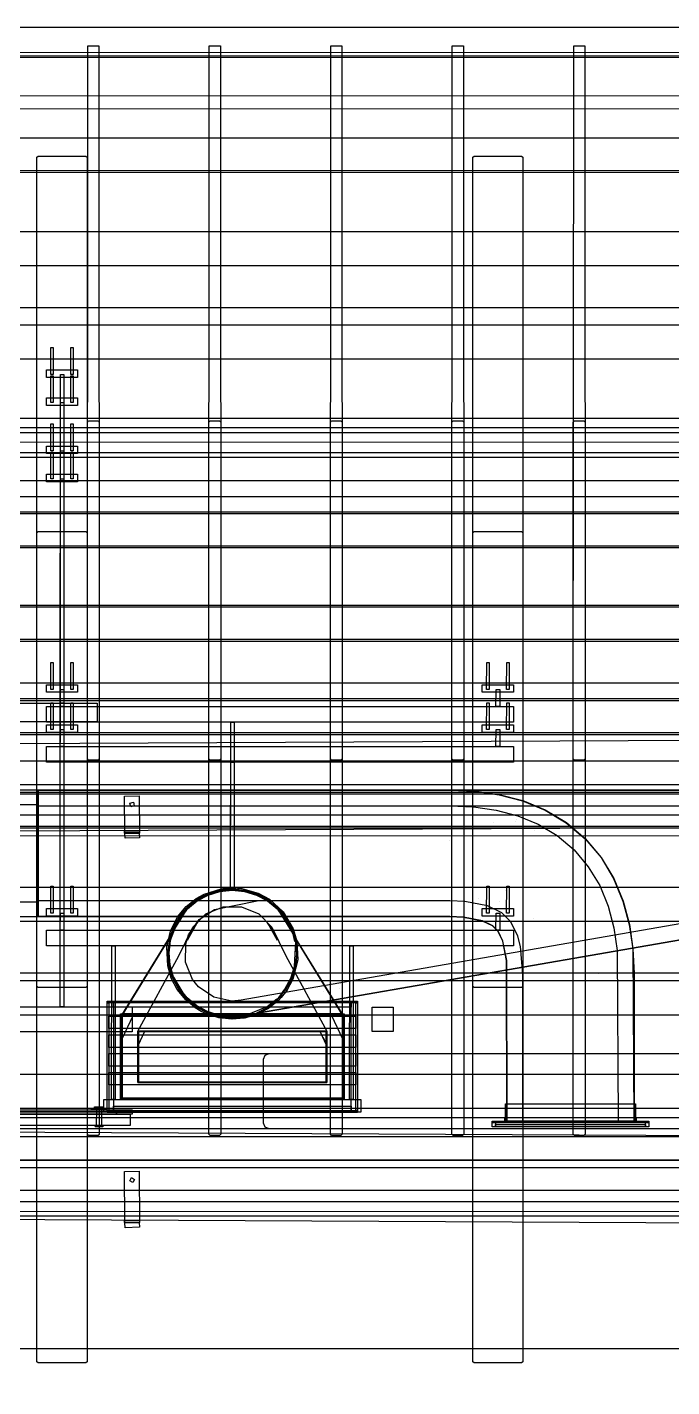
# Model space of a CAD drawing. Header units: metres. Extents: x 292.5 to 342.7, y -1 to 8.9.
# Drawn here: x 339.832 to 340.862, y 6.038 to 8.21 of the extents above; entities that cross this region are included whole.
import ezdxf

# ---------------------------------------------------------------- set-up
doc = ezdxf.new("R2010")
doc.units = ezdxf.units.M
doc.layers.add('VISTA', color=8, linetype='Continuous')

msp = doc.modelspace()

# ---------------------------------------------------------------- linework, layer by layer
at = {"layer": 'VISTA'}
for points in [[(333.64, 8.2083), (333.6417, 8.21), (342.3583, 8.21), (342.36, 8.2083), (342.36, 8.1017), (342.3583, 8.1), (333.6408, 8.1005), (333.64, 8.2083)], [(342.3, 7.0371), (333.7, 7.0371), (333.7, 8.1703), (342.3, 8.1695), (342.3, 7.0371)], [(339.9291, 8.1803), (339.9469, 8.1803), (339.9475, 7.0411), (339.9455, 7.0391), (339.9305, 7.0391), (339.9285, 7.0411), (339.9291, 8.1803)], [(340.1231, 8.1803), (340.1409, 8.1803), (340.1415, 7.0411), (340.1395, 7.0391), (340.1245, 7.0391), (340.1225, 7.0411), (340.1231, 8.1803)], [(340.3171, 8.1803), (340.3349, 8.1803), (340.3355, 7.0411), (340.3335, 7.0391), (340.3185, 7.0391), (340.3165, 7.0411), (340.3171, 8.1803)], [(340.5111, 8.1803), (340.5289, 8.1803), (340.5295, 7.0411), (340.5275, 7.0391), (340.5125, 7.0391), (340.5105, 7.0411), (340.5111, 8.1803)], [(340.7051, 8.1803), (340.7229, 8.1803), (340.7235, 7.0411), (340.7215, 7.0391), (340.7065, 7.0391), (340.7045, 7.0411), (340.7051, 8.1803)], [(342.308, 8.165), (342.31, 8.163), (342.31, 7.487), (342.308, 7.485), (333.692, 7.485), (333.69, 7.487), (333.6906, 8.1644), (342.308, 8.165)], [(342.3, 6.9512), (333.7, 6.9512), (333.7, 8.1623), (342.3, 8.1623), (342.3, 6.9512)], [(341.818, 8.08), (341.82, 8.078), (341.82, 6.402), (341.818, 6.4), (334.182, 6.4), (334.18, 6.402), (334.1806, 8.0794), (341.818, 8.08)], [(334.212, 8.033), (341.788, 8.033), (341.79, 8.031), (341.79, 7.98), (341.788, 7.978), (334.212, 7.978), (334.21, 7.98), (334.21, 8.031), (334.212, 8.033)], [(339.85, 8.0041), (339.926, 8.0041), (339.928, 8.0022), (339.928, 6.6778), (339.926, 6.6759), (339.85, 6.6759), (339.848, 6.6778), (339.848, 8.0022), (339.85, 8.0041)], [(340.546, 8.0041), (340.622, 8.0041), (340.624, 8.0022), (340.624, 6.6778), (340.622, 6.6759), (340.546, 6.6759), (340.544, 6.6778), (340.544, 8.0022), (340.546, 8.0041)], [(341.808, 7.9817), (341.81, 7.9797), (341.81, 7.7637), (341.808, 7.7617), (334.192, 7.7617), (334.19, 7.7637), (334.1906, 7.9811), (341.808, 7.9817)], [(334.212, 7.8837), (341.788, 7.8837), (341.79, 7.8817), (341.79, 7.8307), (341.788, 7.8287), (334.212, 7.8287), (334.21, 7.8307), (334.21, 7.8817), (334.212, 7.8837)], [(334.212, 7.7344), (341.788, 7.7344), (341.79, 7.7324), (341.79, 7.6814), (341.788, 7.6794), (334.212, 7.6794), (334.21, 7.6814), (334.21, 7.7324), (334.212, 7.7344)], [(339.874, 7.6981), (339.874, 7.6551), (339.87, 7.6551), (339.8703, 7.6981), (339.874, 7.6981)], [(339.906, 7.6981), (339.906, 7.6551), (339.902, 7.6551), (339.9023, 7.6981), (339.906, 7.6981)], [(339.863, 7.6627), (339.913, 7.6627), (339.913, 7.6505), (339.863, 7.6505), (339.863, 7.6627)], [(339.874, 7.6532), (339.874, 7.6102), (339.87, 7.6102), (339.8703, 7.6532), (339.874, 7.6532)], [(339.891, 7.6551), (339.891, 6.645), (339.885, 6.645), (339.8855, 7.6551), (339.891, 7.6551)], [(339.906, 7.6532), (339.906, 7.6102), (339.902, 7.6102), (339.9023, 7.6532), (339.906, 7.6532)], [(339.863, 7.6178), (339.913, 7.6178), (339.913, 7.6056), (339.863, 7.6056), (339.863, 7.6178)], [(339.891, 7.6102), (339.891, 7.13), (339.885, 7.13), (339.8855, 7.6102), (339.891, 7.6102)], [(334.212, 7.5851), (341.788, 7.5851), (341.79, 7.5831), (341.79, 7.5321), (341.788, 7.5301), (334.212, 7.5301), (334.21, 7.5321), (334.21, 7.5831), (334.212, 7.5851)], [(333.7, 7.5703), (342.3, 7.5703), (342.3, 6.4371), (333.7, 6.4371), (333.7, 7.5703)], [(333.7, 7.5623), (342.3, 7.5623), (342.3, 6.3512), (333.7, 6.3512), (333.7, 7.5623)], [(339.874, 7.5762), (339.874, 7.5332), (339.87, 7.5332), (339.8703, 7.5762), (339.874, 7.5762)], [(339.906, 7.5762), (339.906, 7.5332), (339.902, 7.5332), (339.9023, 7.5762), (339.906, 7.5762)], [(339.9305, 7.5809), (339.9455, 7.5809), (339.9475, 7.5789), (339.9475, 6.4411), (339.9455, 6.4391), (339.9305, 6.4391), (339.9285, 6.4411), (339.9285, 7.5789), (339.9305, 7.5809)], [(340.1245, 7.5809), (340.1395, 7.5809), (340.1415, 7.5789), (340.1415, 6.4411), (340.1395, 6.4391), (340.1245, 6.4391), (340.1225, 6.4411), (340.1225, 7.5789), (340.1245, 7.5809)], [(340.3185, 7.5809), (340.3335, 7.5809), (340.3355, 7.5789), (340.3355, 6.4411), (340.3335, 6.4391), (340.3185, 6.4391), (340.3165, 6.4411), (340.3165, 7.5789), (340.3185, 7.5809)], [(340.5125, 7.5809), (340.5275, 7.5809), (340.5295, 7.5789), (340.5295, 6.4411), (340.5275, 6.4391), (340.5125, 6.4391), (340.5105, 6.4411), (340.5105, 7.5789), (340.5125, 7.5809)], [(340.7065, 7.5809), (340.7215, 7.5809), (340.7235, 7.5789), (340.7235, 6.4411), (340.7215, 6.4391), (340.7065, 6.4391), (340.7045, 6.4411), (340.7045, 7.5789), (340.7065, 7.5809)], [(342.308, 7.5475), (342.31, 7.5455), (342.31, 7.5245), (342.308, 7.5225), (333.692, 7.5225), (333.69, 7.5245), (333.6906, 7.5469), (342.308, 7.5475)], [(339.863, 7.5408), (339.913, 7.5408), (339.913, 7.5286), (339.863, 7.5286), (339.863, 7.5408)], [(339.874, 7.5312), (339.874, 7.4882), (339.87, 7.4882), (339.8703, 7.5312), (339.874, 7.5312)], [(339.891, 7.5332), (339.891, 7.13), (339.885, 7.13), (339.8855, 7.5332), (339.891, 7.5332)], [(339.906, 7.5312), (339.906, 7.4882), (339.902, 7.4882), (339.9023, 7.5312), (339.906, 7.5312)], [(339.863, 7.4958), (339.913, 7.4958), (339.913, 7.4837), (339.863, 7.4837), (339.863, 7.4958)], [(339.891, 7.4882), (339.891, 6.645), (339.885, 6.645), (339.8855, 7.4882), (339.891, 7.4882)], [(333.7, 7.4599), (342.3, 7.4599), (342.3, 6.3101), (333.7, 6.3101), (333.7, 7.4599)], [(334.212, 7.4359), (341.788, 7.4359), (341.79, 7.4339), (341.79, 7.3829), (341.788, 7.3809), (334.212, 7.3809), (334.21, 7.3829), (334.21, 7.4339), (334.212, 7.4359)], [(334.212, 7.433), (341.788, 7.433), (341.79, 7.431), (341.79, 7.38), (341.788, 7.378), (334.212, 7.378), (334.21, 7.38), (334.21, 7.431), (334.212, 7.433)], [(339.848, 7.4022), (339.85, 7.4041), (339.926, 7.4041), (339.928, 7.4022), (339.928, 6.0778), (339.926, 6.0759), (339.85, 6.0759), (339.848, 6.0778), (339.848, 7.4022)], [(340.544, 7.4022), (340.546, 7.4041), (340.622, 7.4041), (340.624, 7.4022), (340.624, 6.0778), (340.622, 6.0759), (340.546, 6.0759), (340.544, 6.0778), (340.544, 7.4022)], [(341.808, 7.3817), (341.81, 7.3797), (341.81, 7.1637), (341.808, 7.1617), (334.192, 7.1617), (334.19, 7.1637), (334.1906, 7.3811), (341.808, 7.3817)], [(334.212, 7.2866), (341.788, 7.2866), (341.79, 7.2846), (341.79, 7.2336), (341.788, 7.2316), (334.212, 7.2316), (334.21, 7.2336), (334.21, 7.2846), (334.212, 7.2866)], [(334.212, 7.2837), (341.788, 7.2837), (341.79, 7.2817), (341.79, 7.2307), (341.788, 7.2287), (334.212, 7.2287), (334.21, 7.2307), (334.21, 7.2817), (334.212, 7.2837)], [(339.874, 7.1948), (339.874, 7.1518), (339.87, 7.1518), (339.8703, 7.1948), (339.874, 7.1948)], [(339.906, 7.1948), (339.906, 7.1518), (339.902, 7.1518), (339.9023, 7.1948), (339.906, 7.1948)], [(340.57, 7.1948), (340.57, 7.1518), (340.566, 7.1518), (340.5663, 7.1948), (340.57, 7.1948)], [(340.602, 7.1948), (340.602, 7.1518), (340.598, 7.1518), (340.5983, 7.1948), (340.602, 7.1948)], [(339.863, 7.1594), (339.913, 7.1594), (339.913, 7.1473), (339.863, 7.1473), (339.863, 7.1594)], [(339.891, 7.1518), (339.891, 7.1248), (339.885, 7.1248), (339.8855, 7.1518), (339.891, 7.1518)], [(340.559, 7.1594), (340.609, 7.1594), (340.609, 7.1473), (340.559, 7.1473), (340.559, 7.1594)], [(340.587, 7.1518), (340.587, 7.1248), (340.581, 7.1248), (340.5815, 7.1518), (340.587, 7.1518)], [(334.212, 7.1373), (341.788, 7.1373), (341.79, 7.1353), (341.79, 7.0843), (341.788, 7.0823), (334.212, 7.0823), (334.21, 7.0843), (334.21, 7.1353), (334.212, 7.1373)], [(334.212, 7.1344), (341.788, 7.1344), (341.79, 7.1324), (341.79, 7.0814), (341.788, 7.0794), (334.212, 7.0794), (334.21, 7.0814), (334.21, 7.1324), (334.212, 7.1344)], [(339.944, 7.13), (339.944, 7.1), (338.44, 7.1), (338.44, 7.13), (339.944, 7.13)], [(339.944, 7.13), (339.944, 7.1), (338.44, 7.1), (338.44, 7.13), (339.944, 7.13)], [(339.874, 7.1307), (339.874, 7.0877), (339.87, 7.0877), (339.8703, 7.1307), (339.874, 7.1307)], [(339.906, 7.1307), (339.906, 7.0877), (339.902, 7.0877), (339.9023, 7.1307), (339.906, 7.1307)], [(340.57, 7.1307), (340.57, 7.0877), (340.566, 7.0877), (340.5663, 7.1307), (340.57, 7.1307)], [(340.602, 7.1307), (340.602, 7.0877), (340.598, 7.0877), (340.5983, 7.1307), (340.602, 7.1307)], [(340.609, 7.1248), (340.609, 7.0998), (339.863, 7.0998), (339.863, 7.1248), (340.609, 7.1248)], [(339.863, 7.0953), (339.913, 7.0953), (339.913, 7.0831), (339.863, 7.0831), (339.863, 7.0953)], [(339.891, 7.0877), (339.891, 7.0607), (339.885, 7.0607), (339.8855, 7.0877), (339.891, 7.0877)], [(340.163, 7.0998), (340.163, 6.835), (340.157, 6.835), (340.1575, 7.0998), (340.163, 7.0998)], [(340.559, 7.0953), (340.609, 7.0953), (340.609, 7.0831), (340.559, 7.0831), (340.559, 7.0953)], [(340.587, 7.0877), (340.587, 7.0607), (340.581, 7.0607), (340.5815, 7.0877), (340.587, 7.0877)], [(333.675, 7.0356), (342.325, 7.0776), (342.325, 6.9376), (333.675, 6.8956), (333.675, 7.0356)], [(340.609, 7.0607), (340.609, 7.0357), (339.863, 7.0357), (339.863, 7.0607), (340.609, 7.0607)], [(340.163, 7.0357), (340.163, 6.835), (340.157, 6.835), (340.1575, 7.0357), (340.163, 7.0357)], [(334, 6.998), (334.002, 7.0001), (341.998, 7), (342, 6.998), (342, 6.402), (341.998, 6.4), (334.002, 6.4), (334, 6.402), (334, 6.998)], [(334.212, 6.988), (341.788, 6.988), (341.79, 6.986), (341.79, 6.935), (341.788, 6.933), (334.212, 6.933), (334.21, 6.935), (334.21, 6.986), (334.212, 6.988)], [(334.212, 6.9851), (341.788, 6.9851), (341.79, 6.9831), (341.79, 6.9321), (341.788, 6.9301), (334.212, 6.9301), (334.21, 6.9321), (334.21, 6.9831), (334.212, 6.9851)], [(339.8, 6.9915), (339.85, 6.9915), (339.85, 6.7885), (339.8, 6.7885), (339.8, 6.9915)], [(339.8, 6.9915), (339.85, 6.9915), (339.85, 6.7885), (339.8, 6.7885), (339.8, 6.9915)], [(339.85, 6.9915), (340.5076, 6.9915), (340.5474, 6.9897), (340.5862, 6.9842), (340.6238, 6.9743), (340.6598, 6.9594), (340.6935, 6.9392), (340.7236, 6.9136), (340.7492, 6.8835), (340.7694, 6.8498), (340.7843, 6.8138), (340.7942, 6.7762), (340.7997, 6.7374), (340.8015, 6.6979), (340.8015, 6.462), (340.5985, 6.462), (340.5976, 6.719), (340.5917, 6.7496), (340.584, 6.7655), (340.5755, 6.774), (340.5596, 6.7817), (340.529, 6.7876), (340.5072, 6.7885), (339.85, 6.7885), (339.85, 6.9915)], [(339.85, 6.991), (340.5076, 6.991), (340.5473, 6.9892), (340.5861, 6.9837), (340.6236, 6.9738), (340.6596, 6.9589), (340.6932, 6.9388), (340.7233, 6.9133), (340.7488, 6.8832), (340.7689, 6.8496), (340.7838, 6.8136), (340.7937, 6.7761), (340.7993, 6.7373), (340.801, 6.462), (340.599, 6.462), (340.5981, 6.719), (340.5921, 6.7497), (340.5844, 6.7658), (340.5758, 6.7744), (340.5597, 6.7821), (340.529, 6.7881), (340.5072, 6.789), (339.85, 6.789), (339.85, 6.991)], [(339.988, 6.9815), (340.0115, 6.982), (340.012, 6.9225), (339.9881, 6.9225), (339.988, 6.9815)], [(339.8, 6.968), (339.85, 6.968), (339.85, 6.812), (339.8, 6.812), (339.8, 6.968)], [(339.8, 6.968), (339.85, 6.968), (339.85, 6.812), (339.8, 6.812), (339.8, 6.968)], [(340.1068, 6.7842), (340.1316, 6.8005), (340.1995, 6.814), (339.85, 6.814), (339.85, 6.966), (341.08, 6.966), (341.0948, 6.9645), (341.1091, 6.9602), (341.1222, 6.9532), (341.1432, 6.9322), (341.1545, 6.9048), (341.1545, 6.8752), (341.1432, 6.8478), (341.1222, 6.8268), (341.0948, 6.8155), (340.1741, 6.6553), (340.1593, 6.654), (340.1303, 6.6601), (340.1058, 6.6768), (340.0964, 6.6884), (340.0853, 6.7159), (340.0856, 6.7455), (340.0901, 6.7597), (340.1068, 6.7842)], [(339.85, 6.966), (340.5075, 6.966), (340.545, 6.9644), (340.5812, 6.9592), (340.6157, 6.9501), (340.6484, 6.9366), (340.6786, 6.9184), (340.7056, 6.8956), (340.7284, 6.8686), (340.7466, 6.8384), (340.7601, 6.8057), (340.7692, 6.7712), (340.7744, 6.735), (340.776, 6.462), (340.624, 6.462), (340.624, 6.697), (340.6201, 6.7413), (340.6159, 6.7576), (340.6047, 6.7803), (340.5903, 6.7947), (340.5676, 6.8059), (340.5313, 6.813), (340.5073, 6.814), (339.85, 6.814), (339.85, 6.966)], [(340.0035, 6.966), (339.998, 6.9645), (339.9965, 6.97), (340.002, 6.9715), (340.0035, 6.966)], [(340.6596, 6.9589), (340.6596, 6.9589), (340.6598, 6.9594), (340.6596, 6.9589)], [(340.5075, 6.9504), (340.5075, 6.9504), (340.5075, 6.9504), (340.5075, 6.9504)], [(340.5771, 6.9387), (340.5771, 6.9387), (340.5771, 6.9387), (340.5771, 6.9387)], [(340.6092, 6.9304), (340.6092, 6.9304), (340.6092, 6.9304), (340.6092, 6.9304)], [(340.6094, 6.9313), (340.6094, 6.9313), (340.6094, 6.9313), (340.6094, 6.9313)], [(340.6128, 6.9414), (340.6128, 6.9414), (340.6128, 6.9414), (340.6128, 6.9414)], [(340.6139, 6.9445), (340.6139, 6.9445), (340.6139, 6.9445), (340.6139, 6.9445)], [(340.6483, 6.9364), (340.6483, 6.9364), (340.6483, 6.9364), (340.6483, 6.9364)], [(340.6875, 6.9308), (340.6875, 6.9308), (340.6875, 6.9308), (340.6875, 6.9308)], [(341.808, 6.9183), (341.81, 6.9163), (341.81, 6.7003), (341.808, 6.6983), (334.192, 6.6983), (334.19, 6.7003), (334.1906, 6.9177), (341.808, 6.9183)], [(339.988, 6.926), (340.012, 6.926), (340.012, 6.922), (339.988, 6.922), (339.988, 6.926)], [(340.011, 6.922), (340.012, 6.915), (339.989, 6.914), (339.9883, 6.9217), (340.011, 6.922)], [(340.5074, 6.9103), (340.5074, 6.9103), (340.5074, 6.9103), (340.5074, 6.9103)], [(340.6432, 6.9263), (340.6432, 6.9263), (340.6432, 6.9263), (340.6432, 6.9263)], [(340.6781, 6.9176), (340.6781, 6.9176), (340.6786, 6.9184), (340.6781, 6.9176)], [(340.7027, 6.8927), (340.7027, 6.8927), (340.7027, 6.8927), (340.7027, 6.8927)], [(340.7049, 6.8949), (340.7049, 6.8949), (340.7056, 6.8956), (340.7049, 6.8949)], [(340.7276, 6.8681), (340.7276, 6.8681), (340.7284, 6.8686), (340.7276, 6.8681)], [(334.212, 6.8359), (341.788, 6.8359), (341.79, 6.8339), (341.79, 6.7829), (341.788, 6.7809), (334.212, 6.7809), (334.21, 6.7829), (334.21, 6.8339), (334.212, 6.8359)], [(339.874, 6.8373), (339.874, 6.7943), (339.87, 6.7943), (339.8703, 6.8373), (339.874, 6.8373)], [(339.906, 6.8373), (339.906, 6.7943), (339.902, 6.7943), (339.9023, 6.8373), (339.906, 6.8373)], [(339.9835, 6.6315), (340.0606, 6.7569), (340.0756, 6.7864), (340.0882, 6.8018), (340.1036, 6.8144), (340.1212, 6.8238), (340.1402, 6.8296), (340.16, 6.8315), (340.1798, 6.8296), (340.1988, 6.8238), (340.2164, 6.8144), (340.2318, 6.8018), (340.2444, 6.7864), (340.2594, 6.7568), (340.3365, 6.6315), (340.3365, 6.4985), (339.9835, 6.4985), (339.9835, 6.6315)], [(339.984, 6.631), (340.0609, 6.7563), (340.076, 6.7861), (340.0886, 6.8014), (340.1039, 6.814), (340.1213, 6.8233), (340.1403, 6.8291), (340.16, 6.831), (340.1797, 6.8291), (340.1986, 6.8233), (340.2161, 6.814), (340.2314, 6.8014), (340.244, 6.7861), (340.2591, 6.7563), (340.336, 6.631), (340.336, 6.499), (339.984, 6.499), (339.984, 6.631)], [(340.1025, 6.8178), (340.1151, 6.8249), (340.1422, 6.8335), (340.1426, 6.8315), (340.1215, 6.8255), (340.1036, 6.8162), (340.1025, 6.8178)], [(340.1025, 6.8178), (340.1151, 6.8249), (340.1422, 6.8335), (340.1426, 6.8315), (340.1215, 6.8255), (340.1036, 6.8162), (340.1025, 6.8178)], [(340.1044, 6.8149), (340.1036, 6.8162), (340.1114, 6.8208), (340.1215, 6.8255), (340.1044, 6.8149)], [(340.1044, 6.8149), (340.1036, 6.8162), (340.1114, 6.8208), (340.1215, 6.8255), (340.1044, 6.8149)], [(340.135, 6.8299), (340.1426, 6.8315), (340.1428, 6.8299), (340.122, 6.8241), (340.1215, 6.8255), (340.135, 6.8299)], [(340.135, 6.8299), (340.1426, 6.8315), (340.1428, 6.8299), (340.122, 6.8241), (340.1215, 6.8255), (340.135, 6.8299)], [(340.1426, 6.8315), (340.1422, 6.8335), (340.1476, 6.8343), (340.1478, 6.8323), (340.1426, 6.8315)], [(340.1426, 6.8315), (340.1422, 6.8335), (340.1476, 6.8343), (340.1478, 6.8323), (340.1426, 6.8315)], [(340.1428, 6.8299), (340.1426, 6.8315), (340.1478, 6.8323), (340.148, 6.8303), (340.1428, 6.8299)], [(340.1428, 6.8299), (340.1426, 6.8315), (340.1478, 6.8323), (340.148, 6.8303), (340.1428, 6.8299)], [(340.1476, 6.8343), (340.161, 6.835), (340.161, 6.833), (340.1499, 6.8325), (340.1476, 6.8343)], [(340.1476, 6.8343), (340.161, 6.835), (340.161, 6.833), (340.1499, 6.8325), (340.1476, 6.8343)], [(340.1478, 6.8323), (340.161, 6.833), (340.1609, 6.8315), (340.1501, 6.8305), (340.1478, 6.8323)], [(340.1478, 6.8323), (340.161, 6.833), (340.1609, 6.8315), (340.1501, 6.8305), (340.1478, 6.8323)], [(340.1751, 6.8319), (340.2003, 6.8248), (340.1997, 6.8234), (340.1807, 6.8294), (340.1609, 6.8315), (340.1751, 6.8319)], [(340.1751, 6.8319), (340.2003, 6.8248), (340.1997, 6.8234), (340.1807, 6.8294), (340.1609, 6.8315), (340.1751, 6.8319)], [(340.161, 6.835), (340.1754, 6.8339), (340.2011, 6.8266), (340.2003, 6.8248), (340.181, 6.8308), (340.161, 6.833), (340.161, 6.835)], [(340.161, 6.835), (340.1754, 6.8339), (340.2011, 6.8266), (340.2003, 6.8248), (340.181, 6.8308), (340.161, 6.833), (340.161, 6.835)], [(340.2129, 6.8183), (340.2328, 6.8028), (340.2456, 6.7872), (340.2555, 6.7685), (340.2324, 6.8011), (340.2172, 6.8139), (340.1997, 6.8234), (340.2129, 6.8183)], [(340.2129, 6.8183), (340.2328, 6.8028), (340.2456, 6.7872), (340.2555, 6.7685), (340.2324, 6.8011), (340.2172, 6.8139), (340.1997, 6.8234), (340.2129, 6.8183)], [(340.2191, 6.8168), (340.218, 6.8151), (340.2003, 6.8248), (340.2011, 6.8266), (340.2191, 6.8168)], [(340.2191, 6.8168), (340.218, 6.8151), (340.2003, 6.8248), (340.2011, 6.8266), (340.2191, 6.8168)], [(340.57, 6.8373), (340.57, 6.7943), (340.566, 6.7943), (340.5663, 6.8373), (340.57, 6.8373)], [(340.5955, 6.8308), (340.5955, 6.8308), (340.5955, 6.8308), (340.5955, 6.8308)], [(340.602, 6.8373), (340.602, 6.7943), (340.598, 6.7943), (340.5983, 6.8373), (340.602, 6.8373)], [(339.863, 6.8019), (339.913, 6.8019), (339.913, 6.7898), (339.863, 6.7898), (339.863, 6.8019)], [(340.009, 6.606), (340.0748, 6.7263), (340.0968, 6.7722), (340.1178, 6.7932), (340.1452, 6.8045), (340.1748, 6.8045), (340.2022, 6.7932), (340.2232, 6.7722), (340.2452, 6.7263), (340.311, 6.606), (340.311, 6.524), (340.009, 6.524), (340.009, 6.606)], [(340.0555, 6.7403), (340.0611, 6.7654), (340.0727, 6.7883), (340.0864, 6.8049), (340.0878, 6.8035), (340.0691, 6.7786), (340.0614, 6.7599), (340.0571, 6.7351), (340.0588, 6.7108), (340.0568, 6.7105), (340.0555, 6.7403)], [(340.0555, 6.7403), (340.0611, 6.7654), (340.0727, 6.7883), (340.0864, 6.8049), (340.0878, 6.8035), (340.0691, 6.7786), (340.0614, 6.7599), (340.0571, 6.7351), (340.0588, 6.7108), (340.0568, 6.7105), (340.0555, 6.7403)], [(340.0883, 6.8017), (340.0749, 6.788), (340.0804, 6.7953), (340.0878, 6.8035), (340.0883, 6.8017)], [(340.0883, 6.8017), (340.0749, 6.788), (340.0804, 6.7953), (340.0878, 6.8035), (340.0883, 6.8017)], [(340.0878, 6.8035), (340.0864, 6.8049), (340.1025, 6.8178), (340.1036, 6.8162), (340.0878, 6.8035)], [(340.0878, 6.8035), (340.0864, 6.8049), (340.1025, 6.8178), (340.1036, 6.8162), (340.0878, 6.8035)], [(340.0889, 6.8024), (340.0878, 6.8035), (340.1028, 6.8156), (340.1044, 6.8149), (340.0889, 6.8024)], [(340.0889, 6.8024), (340.0878, 6.8035), (340.1028, 6.8156), (340.1044, 6.8149), (340.0889, 6.8024)], [(340.218, 6.8151), (340.2191, 6.8168), (340.2412, 6.7966), (340.2574, 6.7693), (340.2555, 6.7685), (340.2396, 6.7953), (340.218, 6.8151)], [(340.218, 6.8151), (340.2191, 6.8168), (340.2412, 6.7966), (340.2574, 6.7693), (340.2555, 6.7685), (340.2396, 6.7953), (340.218, 6.8151)], [(340.553, 6.8186), (340.553, 6.8186), (340.553, 6.8186), (340.553, 6.8186)], [(340.559, 6.8019), (340.609, 6.8019), (340.609, 6.7898), (340.559, 6.7898), (340.559, 6.8019)], [(340.5863, 6.8124), (340.5863, 6.8124), (340.5863, 6.8124), (340.5863, 6.8124)], [(339.891, 6.7943), (339.891, 6.7673), (339.885, 6.7673), (339.8855, 6.7943), (339.891, 6.7943)], [(340.0601, 6.755), (340.0669, 6.774), (340.0749, 6.788), (340.0606, 6.7507), (340.0585, 6.7309), (340.0603, 6.7111), (340.0588, 6.7108), (340.0575, 6.7199), (340.0601, 6.755)], [(340.0601, 6.755), (340.0669, 6.774), (340.0749, 6.788), (340.0606, 6.7507), (340.0585, 6.7309), (340.0603, 6.7111), (340.0588, 6.7108), (340.0575, 6.7199), (340.0601, 6.755)], [(340.076, 6.7861), (340.0656, 6.7649), (340.0863, 6.7986), (340.076, 6.7861)], [(340.0976, 6.7717), (340.0884, 6.7511), (340.1037, 6.779), (340.0976, 6.7717)], [(340.2163, 6.779), (340.2316, 6.7511), (340.2293, 6.7587), (340.2163, 6.779)], [(340.2544, 6.7649), (340.244, 6.7861), (340.2337, 6.7986), (340.2544, 6.7649)], [(340.587, 6.7943), (340.587, 6.7673), (340.581, 6.7673), (340.5815, 6.7943), (340.587, 6.7943)], [(340.6411, 6.7857), (340.6411, 6.7857), (340.6411, 6.7857), (340.6411, 6.7857)], [(340.609, 6.7673), (340.609, 6.7423), (339.863, 6.7423), (339.863, 6.7673), (340.609, 6.7673)], [(340.2574, 6.7693), (340.2632, 6.7495), (340.2612, 6.7492), (340.2555, 6.7685), (340.2574, 6.7693)], [(340.2574, 6.7693), (340.2632, 6.7495), (340.2612, 6.7492), (340.2555, 6.7685), (340.2574, 6.7693)], [(340.2555, 6.7685), (340.2612, 6.7492), (340.2597, 6.7489), (340.2555, 6.7685)], [(340.2555, 6.7685), (340.2612, 6.7492), (340.2597, 6.7489), (340.2555, 6.7685)], [(339.973, 6.7423), (339.973, 6.4965), (339.967, 6.4965), (339.9675, 6.7423), (339.973, 6.7423)], [(340.2534, 6.6903), (340.2594, 6.7093), (340.2612, 6.7492), (340.263, 6.729), (340.2608, 6.709), (340.2531, 6.686), (340.2451, 6.672), (340.2439, 6.6728), (340.2534, 6.6903)], [(340.2534, 6.6903), (340.2594, 6.7093), (340.2612, 6.7492), (340.263, 6.729), (340.2608, 6.709), (340.2531, 6.686), (340.2451, 6.672), (340.2439, 6.6728), (340.2534, 6.6903)], [(340.263, 6.729), (340.2612, 6.7492), (340.2632, 6.7495), (340.2645, 6.7197), (340.2566, 6.6889), (340.2548, 6.6897), (340.2608, 6.709), (340.263, 6.729)], [(340.263, 6.729), (340.2612, 6.7492), (340.2632, 6.7495), (340.2645, 6.7197), (340.2566, 6.6889), (340.2548, 6.6897), (340.2608, 6.709), (340.263, 6.729)], [(340.353, 6.7423), (340.353, 6.4965), (340.347, 6.4965), (340.3475, 6.7423), (340.353, 6.7423)], [(340.0588, 6.7108), (340.0645, 6.6915), (340.0626, 6.6907), (340.0568, 6.7105), (340.0588, 6.7108)], [(340.0588, 6.7108), (340.0645, 6.6915), (340.0626, 6.6907), (340.0568, 6.7105), (340.0588, 6.7108)], [(340.0647, 6.6959), (340.0645, 6.6915), (340.0614, 6.7001), (340.0588, 6.7108), (340.0647, 6.6959)], [(340.0647, 6.6959), (340.0645, 6.6915), (340.0614, 6.7001), (340.0588, 6.7108), (340.0647, 6.6959)], [(340.0645, 6.6915), (340.0738, 6.6736), (340.0865, 6.6578), (340.0851, 6.6564), (340.0721, 6.6725), (340.0626, 6.6907), (340.0645, 6.6915)], [(340.0645, 6.6915), (340.0738, 6.6736), (340.0865, 6.6578), (340.0851, 6.6564), (340.0721, 6.6725), (340.0626, 6.6907), (340.0645, 6.6915)], [(340.0659, 6.692), (340.0865, 6.6578), (340.0738, 6.6736), (340.0645, 6.6915), (340.0659, 6.692)], [(340.0659, 6.692), (340.0865, 6.6578), (340.0738, 6.6736), (340.0645, 6.6915), (340.0659, 6.692)], [(340.7447, 6.6976), (340.7447, 6.6976), (340.7447, 6.6976), (340.7447, 6.6976)], [(334.212, 6.6866), (341.788, 6.6866), (341.79, 6.6846), (341.79, 6.6336), (341.788, 6.6316), (334.212, 6.6316), (334.21, 6.6336), (334.21, 6.6846), (334.212, 6.6866)], [(340.2363, 6.6608), (340.2321, 6.6565), (340.2439, 6.6728), (340.2363, 6.6608)], [(340.2363, 6.6608), (340.2321, 6.6565), (340.2439, 6.6728), (340.2363, 6.6608)], [(340.2378, 6.6595), (340.2336, 6.6551), (340.2321, 6.6565), (340.2451, 6.672), (340.2468, 6.6709), (340.2378, 6.6595)], [(340.2378, 6.6595), (340.2336, 6.6551), (340.2321, 6.6565), (340.2451, 6.672), (340.2468, 6.6709), (340.2378, 6.6595)], [(340.2548, 6.6897), (340.2566, 6.6889), (340.2468, 6.6709), (340.2456, 6.6728), (340.2548, 6.6897)], [(340.2548, 6.6897), (340.2566, 6.6889), (340.2468, 6.6709), (340.2456, 6.6728), (340.2548, 6.6897)], [(340.3304, 6.6733), (340.3304, 6.6733), (340.3304, 6.6733), (340.3304, 6.6733)], [(340.36, 6.654), (340.36, 6.651), (339.96, 6.651), (339.96, 6.654), (340.36, 6.654)], [(339.97, 6.654), (339.97, 6.476), (339.96, 6.476), (339.96, 6.654), (339.97, 6.654)], [(339.963, 6.651), (339.963, 6.479), (339.96, 6.479), (339.96, 6.651), (339.963, 6.651)], [(340.35, 6.654), (340.35, 6.644), (339.97, 6.644), (339.97, 6.654), (340.35, 6.654)], [(340.102, 6.6449), (340.1009, 6.6432), (340.0851, 6.6564), (340.0865, 6.6578), (340.102, 6.6449)], [(340.102, 6.6449), (340.1009, 6.6432), (340.0851, 6.6564), (340.0865, 6.6578), (340.102, 6.6449)], [(340.1028, 6.6461), (340.102, 6.6449), (340.0872, 6.6572), (340.0876, 6.6589), (340.1028, 6.6461)], [(340.1028, 6.6461), (340.102, 6.6449), (340.0872, 6.6572), (340.0876, 6.6589), (340.1028, 6.6461)], [(340.2292, 6.6537), (340.2164, 6.6438), (340.2156, 6.6451), (340.2311, 6.6576), (340.2292, 6.6537)], [(340.2292, 6.6537), (340.2164, 6.6438), (340.2156, 6.6451), (340.2311, 6.6576), (340.2292, 6.6537)], [(340.2335, 6.6551), (340.2175, 6.6422), (340.2164, 6.6438), (340.2321, 6.6565), (340.2335, 6.6551)], [(340.2335, 6.6551), (340.2175, 6.6422), (340.2164, 6.6438), (340.2321, 6.6565), (340.2335, 6.6551)], [(340.3063, 6.6691), (340.3063, 6.6691), (340.3063, 6.6691), (340.3063, 6.6691)], [(340.36, 6.654), (340.36, 6.476), (340.35, 6.476), (340.35, 6.654), (340.36, 6.654)], [(340.36, 6.651), (340.36, 6.479), (340.357, 6.479), (340.357, 6.651), (340.36, 6.651)], [(340, 6.645), (340, 6.605), (338.55, 6.605), (338.55, 6.645), (340, 6.645)], [(340, 6.645), (340, 6.605), (338.55, 6.605), (338.55, 6.645), (340, 6.645)], [(339.963, 6.63), (340.357, 6.63), (340.357, 6.61), (339.963, 6.61), (339.963, 6.63)], [(339.9815, 6.6315), (339.9815, 6.4985), (339.9835, 6.4965), (340.3365, 6.4965), (340.3385, 6.4985), (340.3385, 6.6315), (340.3365, 6.6335), (339.9835, 6.6335), (339.9815, 6.6315)], [(339.9815, 6.6335), (339.9835, 6.6335), (339.9835, 6.4965), (339.9815, 6.4965), (339.9815, 6.6335)], [(340.3365, 6.6335), (340.3365, 6.6315), (339.9835, 6.6315), (339.9835, 6.6335), (340.3365, 6.6335)], [(339.9835, 6.6315), (340.3365, 6.6315), (340.3365, 6.4985), (339.9835, 6.4985), (339.9835, 6.6315)], [(339.984, 6.631), (340.336, 6.631), (340.336, 6.499), (339.984, 6.499), (339.984, 6.631)], [(339.984, 6.631), (339.984, 6.499), (340.336, 6.499), (340.336, 6.631), (339.984, 6.631)], [(339.984, 6.631), (339.984, 6.5936), (340.0015, 6.631), (339.984, 6.631)], [(340.1105, 6.6374), (340.1009, 6.6432), (340.102, 6.6449), (340.1197, 6.6352), (340.1189, 6.6334), (340.1105, 6.6374)], [(340.1105, 6.6374), (340.1009, 6.6432), (340.102, 6.6449), (340.1197, 6.6352), (340.1189, 6.6334), (340.1105, 6.6374)], [(340.1203, 6.6366), (340.1197, 6.6352), (340.1028, 6.6444), (340.1028, 6.6461), (340.1203, 6.6366)], [(340.1203, 6.6366), (340.1197, 6.6352), (340.1028, 6.6444), (340.1028, 6.6461), (340.1203, 6.6366)], [(340.1197, 6.6352), (340.139, 6.6292), (340.1386, 6.6272), (340.1189, 6.6334), (340.1197, 6.6352)], [(340.1197, 6.6352), (340.139, 6.6292), (340.1386, 6.6272), (340.1189, 6.6334), (340.1197, 6.6352)], [(340.1203, 6.6366), (340.139, 6.6292), (340.1301, 6.6314), (340.1197, 6.6352), (340.1203, 6.6366)], [(340.1203, 6.6366), (340.139, 6.6292), (340.1301, 6.6314), (340.1197, 6.6352), (340.1203, 6.6366)], [(340.139, 6.6292), (340.159, 6.627), (340.159, 6.625), (340.1386, 6.6272), (340.139, 6.6292)], [(340.139, 6.6292), (340.159, 6.627), (340.159, 6.625), (340.1386, 6.6272), (340.139, 6.6292)], [(340.1393, 6.6306), (340.159, 6.627), (340.1499, 6.6275), (340.1393, 6.6306)], [(340.1393, 6.6306), (340.159, 6.627), (340.1499, 6.6275), (340.1393, 6.6306)], [(340.16, 6.629), (340.1799, 6.631), (340.16, 6.631), (340.1401, 6.631), (340.16, 6.629)], [(340.1792, 6.6288), (340.1795, 6.6268), (340.159, 6.625), (340.1609, 6.627), (340.1792, 6.6288)], [(340.1792, 6.6288), (340.1795, 6.6268), (340.159, 6.625), (340.1609, 6.627), (340.1792, 6.6288)], [(340.1591, 6.6285), (340.1806, 6.6308), (340.1809, 6.6292), (340.16, 6.627), (340.1591, 6.6285)], [(340.1591, 6.6285), (340.1806, 6.6308), (340.1809, 6.6292), (340.16, 6.627), (340.1591, 6.6285)], [(340.1813, 6.6272), (340.1795, 6.6268), (340.1792, 6.6288), (340.1813, 6.6272)], [(340.1813, 6.6272), (340.1795, 6.6268), (340.1792, 6.6288), (340.1813, 6.6272)], [(340.2156, 6.6451), (340.2164, 6.6438), (340.1994, 6.6348), (340.1809, 6.6292), (340.1806, 6.6308), (340.2156, 6.6451)], [(340.2156, 6.6451), (340.2164, 6.6438), (340.1994, 6.6348), (340.1809, 6.6292), (340.1806, 6.6308), (340.2156, 6.6451)], [(340.2164, 6.6438), (340.2175, 6.6422), (340.2002, 6.633), (340.1813, 6.6272), (340.1809, 6.6292), (340.1947, 6.633), (340.2164, 6.6438)], [(340.2164, 6.6438), (340.2175, 6.6422), (340.2002, 6.633), (340.1813, 6.6272), (340.1809, 6.6292), (340.1947, 6.633), (340.2164, 6.6438)], [(340.336, 6.5936), (340.336, 6.631), (340.3185, 6.631), (340.336, 6.5936)], [(340.3365, 6.4965), (340.3365, 6.6335), (340.3385, 6.6335), (340.3385, 6.4965), (340.3365, 6.4965)], [(340.4169, 6.6444), (340.4169, 6.6056), (340.3831, 6.6056), (340.3831, 6.6444), (340.4169, 6.6444)], [(340.009, 6.606), (340.311, 6.606), (340.311, 6.524), (340.009, 6.524), (340.009, 6.606)], [(340.009, 6.606), (340.009, 6.524), (340.311, 6.524), (340.311, 6.606), (340.009, 6.606)], [(340.01, 6.605), (340.01, 6.525), (340.31, 6.525), (340.31, 6.605), (340.01, 6.605)], [(340.0195, 6.605), (340.01, 6.605), (340.01, 6.5842), (340.0195, 6.605)], [(340.31, 6.5842), (340.31, 6.605), (340.3005, 6.605), (340.31, 6.5842)], [(339.963, 6.6), (340.357, 6.6), (340.357, 6.58), (339.963, 6.58), (339.963, 6.6)], [(340.3046, 6.5961), (340.311, 6.5841), (340.311, 6.5841), (340.3046, 6.5961)], [(339.963, 6.57), (340.357, 6.57), (340.357, 6.55), (339.963, 6.55), (339.963, 6.57)], [(340.21, 6.561), (340.2126, 6.5674), (340.219, 6.57), (341.121, 6.57), (341.1274, 6.5674), (341.13, 6.561), (341.13, 6.459), (341.1274, 6.4526), (341.121, 6.45), (340.219, 6.45), (340.2126, 6.4526), (340.21, 6.459), (340.21, 6.561)], [(339.963, 6.54), (340.357, 6.54), (340.357, 6.52), (339.963, 6.52), (339.963, 6.54)], [(334.212, 6.5373), (341.788, 6.5373), (341.79, 6.5353), (341.79, 6.4843), (341.788, 6.4823), (334.212, 6.4823), (334.21, 6.4843), (334.21, 6.5353), (334.212, 6.5373)], [(340.365, 6.4965), (340.365, 6.4765), (339.955, 6.4765), (339.955, 6.4965), (340.365, 6.4965)], [(340.3365, 6.4985), (340.3365, 6.4965), (339.9835, 6.4965), (339.9835, 6.4985), (340.3365, 6.4985)], [(340.3365, 6.4985), (340.3365, 6.4965), (339.9835, 6.4965), (339.9835, 6.4985), (340.3365, 6.4985)], [(333.675, 6.4755), (341.78, 6.435), (342.325, 6.4377), (342.325, 6.2977), (341.78, 6.295), (333.675, 6.3355), (333.675, 6.4755)], [(339.975, 6.48), (339.975, 6.477), (338.575, 6.477), (338.575, 6.48), (339.975, 6.48)], [(339.975, 6.48), (339.975, 6.477), (338.575, 6.477), (338.575, 6.48), (339.975, 6.48)], [(339.975, 6.477), (339.975, 6.473), (338.575, 6.473), (338.575, 6.477), (339.975, 6.477)], [(339.975, 6.477), (339.975, 6.473), (338.575, 6.473), (338.575, 6.477), (339.975, 6.477)], [(339.959, 6.483), (339.959, 6.48), (339.935, 6.48), (339.935, 6.483), (339.959, 6.483)], [(339.959, 6.483), (339.959, 6.48), (339.935, 6.48), (339.935, 6.483), (339.959, 6.483)], [(339.954, 6.485), (339.954, 6.483), (339.94, 6.483), (339.94, 6.485), (339.954, 6.485)], [(339.954, 6.485), (339.954, 6.483), (339.94, 6.483), (339.94, 6.485), (339.954, 6.485)], [(339.951, 6.483), (339.951, 6.455), (339.943, 6.455), (339.9437, 6.483), (339.951, 6.483)], [(339.951, 6.483), (339.951, 6.455), (339.943, 6.455), (339.9437, 6.483), (339.951, 6.483)], [(340.36, 6.479), (340.36, 6.476), (339.96, 6.476), (339.96, 6.479), (340.36, 6.479)], [(340.35, 6.486), (340.35, 6.476), (339.97, 6.476), (339.97, 6.486), (340.35, 6.486)], [(340, 6.48), (340, 6.477), (339.975, 6.477), (339.975, 6.48), (340, 6.48)], [(340, 6.477), (340, 6.473), (339.975, 6.473), (339.975, 6.477), (340, 6.477)], [(340.804, 6.49), (340.804, 6.462), (340.596, 6.462), (340.596, 6.49), (340.804, 6.49)], [(341.79, 6.468), (341.79, 6.45), (334.21, 6.45), (334.21, 6.468), (341.79, 6.468)], [(339.997, 6.473), (339.997, 6.455), (339.2765, 6.455), (339.2765, 6.473), (339.997, 6.473)], [(339.953, 6.455), (339.953, 6.453), (339.941, 6.453), (339.942, 6.455), (339.953, 6.455)], [(339.953, 6.455), (339.953, 6.453), (339.941, 6.453), (339.942, 6.455), (339.953, 6.455)], [(340.825, 6.462), (340.825, 6.46), (340.575, 6.46), (340.575, 6.462), (340.825, 6.462)], [(340.825, 6.46), (340.825, 6.453), (340.575, 6.453), (340.575, 6.46), (340.825, 6.46)], [(340.58, 6.46), (340.58, 6.453), (340.575, 6.453), (340.575, 6.46), (340.58, 6.46)], [(340.825, 6.46), (340.825, 6.453), (340.575, 6.453), (340.575, 6.46), (340.825, 6.46)], [(340.82, 6.457), (340.82, 6.453), (340.58, 6.453), (340.58, 6.457), (340.82, 6.457)], [(340.82, 6.457), (340.82, 6.453), (340.58, 6.453), (340.58, 6.457), (340.82, 6.457)], [(340.82, 6.457), (340.82, 6.453), (340.58, 6.453), (340.58, 6.457), (340.82, 6.457)], [(340.82, 6.457), (340.82, 6.453), (340.58, 6.453), (340.58, 6.457), (340.82, 6.457)], [(340.82, 6.457), (340.82, 6.453), (340.58, 6.453), (340.58, 6.457), (340.82, 6.457)], [(340.82, 6.457), (340.82, 6.453), (340.58, 6.453), (340.58, 6.457), (340.82, 6.457)], [(340.82, 6.457), (340.82, 6.453), (340.58, 6.453), (340.58, 6.457), (340.82, 6.457)], [(340.82, 6.457), (340.82, 6.453), (340.58, 6.453), (340.58, 6.457), (340.82, 6.457)], [(340.82, 6.457), (340.82, 6.453), (340.58, 6.453), (340.58, 6.457), (340.82, 6.457)], [(340.82, 6.457), (340.82, 6.453), (340.58, 6.453), (340.58, 6.457), (340.82, 6.457)], [(340.82, 6.457), (340.82, 6.453), (340.58, 6.453), (340.58, 6.457), (340.82, 6.457)], [(340.805, 6.468), (340.805, 6.462), (340.595, 6.462), (340.595, 6.468), (340.805, 6.468)], [(340.825, 6.46), (340.825, 6.453), (340.82, 6.453), (340.82, 6.46), (340.825, 6.46)], [(334, 6.3955), (334.0019, 6.3992), (341.9955, 6.4), (341.9992, 6.3981), (342, 3.2045), (341.9981, 3.2008), (334.0045, 3.2), (334, 3.2045), (334, 6.3955)], [(334, 6.3955), (334.0045, 6.4), (341.9955, 6.4), (342, 6.3955), (342, 5.7645), (341.9955, 5.76), (334.0045, 5.76), (334, 5.7645), (334, 6.3955)], [(334.212, 6.388), (341.788, 6.388), (341.79, 6.386), (341.79, 6.335), (341.788, 6.333), (334.212, 6.333), (334.21, 6.335), (334.21, 6.386), (334.212, 6.388)], [(339.988, 6.3815), (340.0115, 6.382), (340.012, 6.3004), (339.9881, 6.3004), (339.988, 6.3815)], [(339.9961, 6.367), (339.999, 6.3719), (340.0039, 6.369), (340.001, 6.3641), (339.9961, 6.367)], [(341.808, 6.3183), (341.81, 6.3163), (341.81, 6.1003), (341.808, 6.0983), (334.192, 6.0983), (334.19, 6.1003), (334.1906, 6.3177), (341.808, 6.3183)], [(339.988, 6.3039), (340.012, 6.3039), (340.012, 6.2999), (339.988, 6.2999), (339.988, 6.3039)], [(340.011, 6.2999), (340.012, 6.2929), (339.989, 6.2919), (339.9883, 6.2996), (340.011, 6.2999)]]:
    msp.add_lwpolyline(points, close=True, dxfattribs=at)
for points in [[(341.0998, 6.7904), (340.1789, 6.6303), (340.1591, 6.6285), (340.1393, 6.6306), (340.1203, 6.6366), (340.1028, 6.6461), (340.0876, 6.6589), (340.0751, 6.6744), (340.0659, 6.692), (340.0603, 6.7111), (340.0585, 6.7309), (340.0606, 6.7507), (340.0666, 6.7697), (340.0772, 6.7885), (340.0772, 6.7885), (339.85, 6.7885), (339.85, 6.9915), (341.08, 6.9915)], [(341.0997, 6.7909), (340.1788, 6.6308), (340.1591, 6.629), (340.1394, 6.6311), (340.1205, 6.6371), (340.1031, 6.6465), (340.0879, 6.6592), (340.0755, 6.6747), (340.0663, 6.6922), (340.0663, 6.6922), (340.0608, 6.7112), (340.059, 6.7309), (340.0611, 6.7506), (340.067, 6.7695), (340.0783, 6.789), (339.85, 6.789), (339.85, 6.991), (341.08, 6.991)]]:
    msp.add_lwpolyline(points, dxfattribs=at)

doc.saveas('drawing.dxf')
